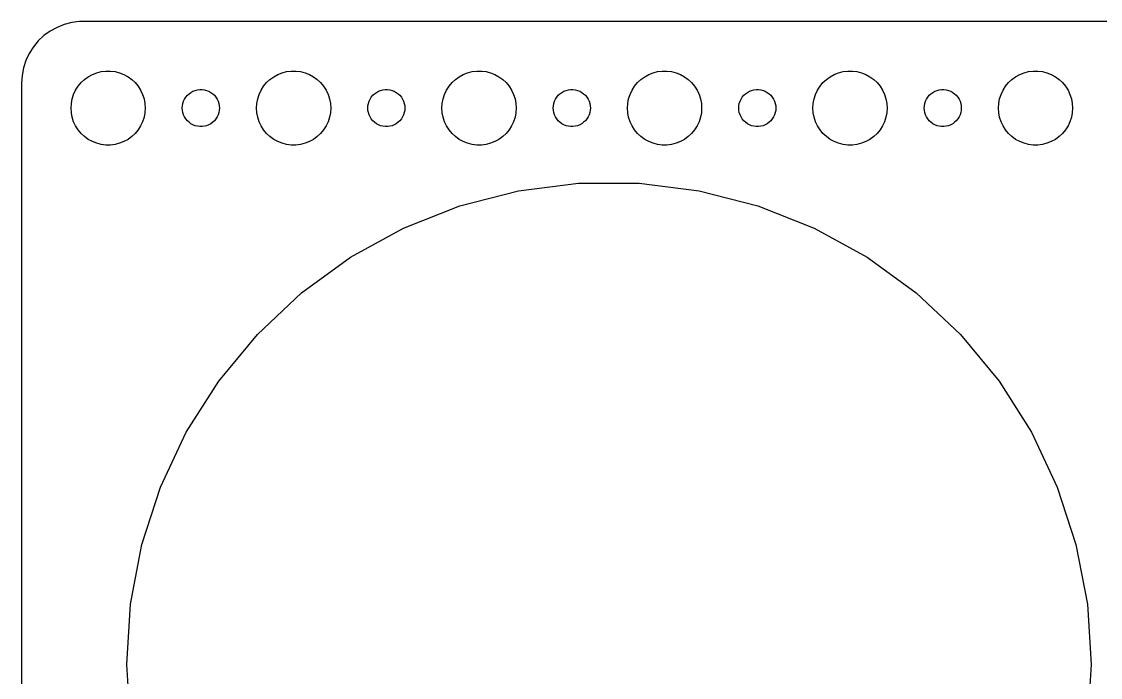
# Model space of a CAD drawing. Header units: metres. Extents: x -172 to 172, y -52 to 52.
# Drawn here: x -172 to -84.8, y -1 to 52 of the extents above; entities that cross this region are included whole.
import ezdxf

# ---------------------------------------------------------------- set-up
doc = ezdxf.new("R2010")
doc.units = ezdxf.units.M

msp = doc.modelspace()

# ---------------------------------------------------------------- linework, layer by layer
for p, q in [((-169.129, 51.5241), (-169.679, 51.2216)), ((-168.545, 51.7553), (-169.129, 51.5241)), ((-167.937, 51.9114), (-168.545, 51.7553)), ((-167.314, 51.9901), (-167.937, 51.9114)), ((167.314, 51.9901), (-167.314, 51.9901)), ((-170.187, 50.8526), (-170.645, 50.4227)), ((-169.679, 51.2216), (-170.187, 50.8526)), ((-171.045, 49.9389), (-171.382, 49.4088)), ((-170.645, 50.4227), (-171.045, 49.9389)), ((-171.382, 49.4088), (-171.649, 48.8406)), ((-171.843, 48.2434), (-171.961, 47.6267)), ((-171.649, 48.8406), (-171.843, 48.2434)), ((-165.562, 47.9469), (-165.188, 47.9941)), ((-165.188, 47.9941), (-164.812, 47.9941)), ((-164.812, 47.9941), (-164.438, 47.9469)), ((-150.562, 47.9469), (-150.188, 47.9941)), ((-150.188, 47.9941), (-149.812, 47.9941)), ((-149.812, 47.9941), (-149.438, 47.9469)), ((-135.562, 47.9469), (-135.188, 47.9941)), ((-135.188, 47.9941), (-134.812, 47.9941)), ((-134.812, 47.9941), (-134.438, 47.9469)), ((-120.562, 47.9469), (-120.188, 47.9941)), ((-120.188, 47.9941), (-119.812, 47.9941)), ((-119.812, 47.9941), (-119.438, 47.9469)), ((-105.562, 47.9469), (-105.188, 47.9941)), ((-105.188, 47.9941), (-104.812, 47.9941)), ((-104.812, 47.9941), (-104.438, 47.9469)), ((-90.5621, 47.9469), (-90.1884, 47.9941)), ((-90.1884, 47.9941), (-89.8116, 47.9941)), ((-89.8116, 47.9941), (-89.4379, 47.9469)), ((-171.961, 47.6267), (-172, 47)), ((-167.187, 47.0536), (-166.912, 47.3115)), ((-166.912, 47.3115), (-166.607, 47.533)), ((-166.607, 47.533), (-166.277, 47.7145)), ((-166.277, 47.7145), (-165.927, 47.8532)), ((-165.927, 47.8532), (-165.562, 47.9469)), ((-164.438, 47.9469), (-164.073, 47.8532)), ((-164.073, 47.8532), (-163.723, 47.7145)), ((-163.723, 47.7145), (-163.393, 47.533)), ((-163.393, 47.533), (-163.088, 47.3115)), ((-163.088, 47.3115), (-162.813, 47.0536)), ((-152.187, 47.0536), (-151.912, 47.3115)), ((-151.912, 47.3115), (-151.607, 47.533)), ((-151.607, 47.533), (-151.277, 47.7145)), ((-151.277, 47.7145), (-150.927, 47.8532)), ((-150.927, 47.8532), (-150.562, 47.9469)), ((-149.438, 47.9469), (-149.073, 47.8532)), ((-149.073, 47.8532), (-148.723, 47.7145)), ((-148.723, 47.7145), (-148.393, 47.533)), ((-148.393, 47.533), (-148.088, 47.3115)), ((-148.088, 47.3115), (-147.813, 47.0536)), ((-137.187, 47.0536), (-136.912, 47.3115)), ((-136.912, 47.3115), (-136.607, 47.533)), ((-136.607, 47.533), (-136.277, 47.7145)), ((-136.277, 47.7145), (-135.927, 47.8532)), ((-135.927, 47.8532), (-135.562, 47.9469)), ((-134.438, 47.9469), (-134.073, 47.8532)), ((-134.073, 47.8532), (-133.723, 47.7145)), ((-133.723, 47.7145), (-133.393, 47.533)), ((-133.393, 47.533), (-133.088, 47.3115)), ((-133.088, 47.3115), (-132.813, 47.0536)), ((-122.187, 47.0536), (-121.912, 47.3115)), ((-121.912, 47.3115), (-121.607, 47.533)), ((-121.607, 47.533), (-121.277, 47.7145)), ((-121.277, 47.7145), (-120.927, 47.8532)), ((-120.927, 47.8532), (-120.562, 47.9469)), ((-119.438, 47.9469), (-119.073, 47.8532)), ((-119.073, 47.8532), (-118.723, 47.7145)), ((-118.723, 47.7145), (-118.393, 47.533)), ((-118.393, 47.533), (-118.088, 47.3115)), ((-118.088, 47.3115), (-117.813, 47.0536)), ((-107.187, 47.0536), (-106.912, 47.3115)), ((-106.912, 47.3115), (-106.607, 47.533)), ((-106.607, 47.533), (-106.277, 47.7145)), ((-106.277, 47.7145), (-105.927, 47.8532)), ((-105.927, 47.8532), (-105.562, 47.9469)), ((-104.438, 47.9469), (-104.073, 47.8532)), ((-104.073, 47.8532), (-103.723, 47.7145)), ((-103.723, 47.7145), (-103.393, 47.533)), ((-103.393, 47.533), (-103.088, 47.3115)), ((-103.088, 47.3115), (-102.813, 47.0536)), ((-92.1869, 47.0536), (-91.9123, 47.3115)), ((-91.9123, 47.3115), (-91.6075, 47.533)), ((-91.6075, 47.533), (-91.2773, 47.7145)), ((-91.2773, 47.7145), (-90.927, 47.8532)), ((-90.927, 47.8532), (-90.5621, 47.9469)), ((-89.4379, 47.9469), (-89.073, 47.8532)), ((-89.073, 47.8532), (-88.7227, 47.7145)), ((-88.7227, 47.7145), (-88.3925, 47.533)), ((-88.3925, 47.533), (-88.0877, 47.3115)), ((-88.0877, 47.3115), (-87.8131, 47.0536)), ((-172, 47), (-172, -47)), ((-167.789, 46.1044), (-167.629, 46.4453)), ((-167.629, 46.4453), (-167.427, 46.7634)), ((-167.427, 46.7634), (-167.187, 47.0536)), ((-162.813, 47.0536), (-162.573, 46.7634)), ((-162.573, 46.7634), (-162.371, 46.4453)), ((-162.371, 46.4453), (-162.211, 46.1044)), ((-158.456, 46.1558), (-158.304, 46.2665)), ((-158.304, 46.2665), (-158.139, 46.3572)), ((-158.139, 46.3572), (-157.964, 46.4266)), ((-157.964, 46.4266), (-157.781, 46.4734)), ((-157.781, 46.4734), (-157.594, 46.497)), ((-157.594, 46.497), (-157.406, 46.497)), ((-157.406, 46.497), (-157.219, 46.4734)), ((-157.219, 46.4734), (-157.036, 46.4266)), ((-157.036, 46.4266), (-156.861, 46.3572)), ((-156.861, 46.3572), (-156.696, 46.2665)), ((-156.696, 46.2665), (-156.544, 46.1558)), ((-152.789, 46.1044), (-152.629, 46.4453)), ((-152.629, 46.4453), (-152.427, 46.7634)), ((-152.427, 46.7634), (-152.187, 47.0536)), ((-147.813, 47.0536), (-147.573, 46.7634)), ((-147.573, 46.7634), (-147.371, 46.4453)), ((-147.371, 46.4453), (-147.211, 46.1044)), ((-143.456, 46.1558), (-143.304, 46.2665)), ((-143.304, 46.2665), (-143.139, 46.3572)), ((-143.139, 46.3572), (-142.964, 46.4266)), ((-142.964, 46.4266), (-142.781, 46.4734)), ((-142.781, 46.4734), (-142.594, 46.497)), ((-142.594, 46.497), (-142.406, 46.497)), ((-142.406, 46.497), (-142.219, 46.4734)), ((-142.219, 46.4734), (-142.036, 46.4266)), ((-142.036, 46.4266), (-141.861, 46.3572)), ((-141.861, 46.3572), (-141.696, 46.2665)), ((-141.696, 46.2665), (-141.544, 46.1558)), ((-137.789, 46.1044), (-137.629, 46.4453)), ((-137.629, 46.4453), (-137.427, 46.7634)), ((-137.427, 46.7634), (-137.187, 47.0536)), ((-132.813, 47.0536), (-132.573, 46.7634)), ((-132.573, 46.7634), (-132.371, 46.4453)), ((-132.371, 46.4453), (-132.211, 46.1044)), ((-128.456, 46.1558), (-128.304, 46.2665)), ((-128.304, 46.2665), (-128.139, 46.3572)), ((-128.139, 46.3572), (-127.964, 46.4266)), ((-127.964, 46.4266), (-127.781, 46.4734)), ((-127.781, 46.4734), (-127.594, 46.497)), ((-127.594, 46.497), (-127.406, 46.497)), ((-127.406, 46.497), (-127.219, 46.4734)), ((-127.219, 46.4734), (-127.036, 46.4266)), ((-127.036, 46.4266), (-126.861, 46.3572)), ((-126.861, 46.3572), (-126.696, 46.2665)), ((-126.696, 46.2665), (-126.544, 46.1558)), ((-122.789, 46.1044), (-122.629, 46.4453)), ((-122.629, 46.4453), (-122.427, 46.7634)), ((-122.427, 46.7634), (-122.187, 47.0536)), ((-117.813, 47.0536), (-117.573, 46.7634)), ((-117.573, 46.7634), (-117.371, 46.4453)), ((-117.371, 46.4453), (-117.211, 46.1044)), ((-113.456, 46.1558), (-113.304, 46.2665)), ((-113.304, 46.2665), (-113.139, 46.3572)), ((-113.139, 46.3572), (-112.964, 46.4266)), ((-112.964, 46.4266), (-112.781, 46.4734)), ((-112.781, 46.4734), (-112.594, 46.497)), ((-112.594, 46.497), (-112.406, 46.497)), ((-112.406, 46.497), (-112.219, 46.4734)), ((-112.219, 46.4734), (-112.036, 46.4266)), ((-112.036, 46.4266), (-111.861, 46.3572)), ((-111.861, 46.3572), (-111.696, 46.2665)), ((-111.696, 46.2665), (-111.544, 46.1558)), ((-107.789, 46.1044), (-107.629, 46.4453)), ((-107.629, 46.4453), (-107.427, 46.7634)), ((-107.427, 46.7634), (-107.187, 47.0536)), ((-102.813, 47.0536), (-102.573, 46.7634)), ((-102.573, 46.7634), (-102.371, 46.4453)), ((-102.371, 46.4453), (-102.211, 46.1044)), ((-98.4561, 46.1558), (-98.3037, 46.2665)), ((-98.3037, 46.2665), (-98.1387, 46.3572)), ((-98.1387, 46.3572), (-97.9635, 46.4266)), ((-97.9635, 46.4266), (-97.7811, 46.4734)), ((-97.7811, 46.4734), (-97.5942, 46.497)), ((-97.5942, 46.497), (-97.4058, 46.497)), ((-97.4058, 46.497), (-97.2189, 46.4734)), ((-97.2189, 46.4734), (-97.0365, 46.4266)), ((-97.0365, 46.4266), (-96.8613, 46.3572)), ((-96.8613, 46.3572), (-96.6963, 46.2665)), ((-96.6963, 46.2665), (-96.5439, 46.1558)), ((-92.7893, 46.1044), (-92.6289, 46.4453)), ((-92.6289, 46.4453), (-92.427, 46.7634)), ((-92.427, 46.7634), (-92.1869, 47.0536)), ((-87.8131, 47.0536), (-87.573, 46.7634)), ((-87.573, 46.7634), (-87.3711, 46.4453)), ((-87.3711, 46.4453), (-87.2107, 46.1044)), ((-168, 45), (-167.976, 45.376)), ((-167.976, 45.376), (-167.906, 45.7461)), ((-167.906, 45.7461), (-167.789, 46.1044)), ((-162.211, 46.1044), (-162.094, 45.7461)), ((-162.094, 45.7461), (-162.024, 45.376)), ((-162.024, 45.376), (-162, 45)), ((-158.988, 45.188), (-158.953, 45.373)), ((-158.953, 45.373), (-158.895, 45.5522)), ((-158.895, 45.5522), (-158.814, 45.7226)), ((-158.814, 45.7226), (-158.714, 45.8817)), ((-158.714, 45.8817), (-158.593, 46.0268)), ((-158.593, 46.0268), (-158.456, 46.1558)), ((-156.544, 46.1558), (-156.407, 46.0268)), ((-156.407, 46.0268), (-156.286, 45.8817)), ((-156.286, 45.8817), (-156.186, 45.7226)), ((-156.186, 45.7226), (-156.105, 45.5522)), ((-156.105, 45.5522), (-156.047, 45.373)), ((-156.047, 45.373), (-156.012, 45.188)), ((-153, 45), (-152.976, 45.376)), ((-152.976, 45.376), (-152.906, 45.7461)), ((-152.906, 45.7461), (-152.789, 46.1044)), ((-147.211, 46.1044), (-147.094, 45.7461)), ((-147.094, 45.7461), (-147.024, 45.376)), ((-147.024, 45.376), (-147, 45)), ((-143.988, 45.188), (-143.953, 45.373)), ((-143.953, 45.373), (-143.895, 45.5522)), ((-143.895, 45.5522), (-143.814, 45.7226)), ((-143.814, 45.7226), (-143.714, 45.8817)), ((-143.714, 45.8817), (-143.593, 46.0268)), ((-143.593, 46.0268), (-143.456, 46.1558)), ((-141.544, 46.1558), (-141.407, 46.0268)), ((-141.407, 46.0268), (-141.286, 45.8817)), ((-141.286, 45.8817), (-141.186, 45.7226)), ((-141.186, 45.7226), (-141.105, 45.5522)), ((-141.105, 45.5522), (-141.047, 45.373)), ((-141.047, 45.373), (-141.012, 45.188)), ((-138, 45), (-137.976, 45.376)), ((-137.976, 45.376), (-137.906, 45.7461)), ((-137.906, 45.7461), (-137.789, 46.1044)), ((-132.211, 46.1044), (-132.094, 45.7461)), ((-132.094, 45.7461), (-132.024, 45.376)), ((-132.024, 45.376), (-132, 45)), ((-128.988, 45.188), (-128.953, 45.373)), ((-128.953, 45.373), (-128.895, 45.5522)), ((-128.895, 45.5522), (-128.814, 45.7226)), ((-128.814, 45.7226), (-128.714, 45.8817)), ((-128.714, 45.8817), (-128.593, 46.0268)), ((-128.593, 46.0268), (-128.456, 46.1558)), ((-126.544, 46.1558), (-126.407, 46.0268)), ((-126.407, 46.0268), (-126.286, 45.8817)), ((-126.286, 45.8817), (-126.186, 45.7226)), ((-126.186, 45.7226), (-126.105, 45.5522)), ((-126.105, 45.5522), (-126.047, 45.373)), ((-126.047, 45.373), (-126.012, 45.188)), ((-123, 45), (-122.976, 45.376)), ((-122.976, 45.376), (-122.906, 45.7461)), ((-122.906, 45.7461), (-122.789, 46.1044)), ((-117.211, 46.1044), (-117.094, 45.7461)), ((-117.094, 45.7461), (-117.024, 45.376)), ((-117.024, 45.376), (-117, 45)), ((-113.988, 45.188), (-113.953, 45.373)), ((-113.953, 45.373), (-113.895, 45.5522)), ((-113.895, 45.5522), (-113.814, 45.7226)), ((-113.814, 45.7226), (-113.714, 45.8817)), ((-113.714, 45.8817), (-113.593, 46.0268)), ((-113.593, 46.0268), (-113.456, 46.1558)), ((-111.544, 46.1558), (-111.407, 46.0268)), ((-111.407, 46.0268), (-111.286, 45.8817)), ((-111.286, 45.8817), (-111.186, 45.7226)), ((-111.186, 45.7226), (-111.105, 45.5522)), ((-111.105, 45.5522), (-111.047, 45.373)), ((-111.047, 45.373), (-111.012, 45.188)), ((-108, 45), (-107.976, 45.376)), ((-107.976, 45.376), (-107.906, 45.7461)), ((-107.906, 45.7461), (-107.789, 46.1044)), ((-102.211, 46.1044), (-102.094, 45.7461)), ((-102.094, 45.7461), (-102.024, 45.376)), ((-102.024, 45.376), (-102, 45)), ((-98.9882, 45.188), (-98.9529, 45.373)), ((-98.9529, 45.373), (-98.8947, 45.5522)), ((-98.8947, 45.5522), (-98.8145, 45.7226)), ((-98.8145, 45.7226), (-98.7135, 45.8817)), ((-98.7135, 45.8817), (-98.5934, 46.0268)), ((-98.5934, 46.0268), (-98.4561, 46.1558)), ((-96.5439, 46.1558), (-96.4065, 46.0268)), ((-96.4065, 46.0268), (-96.2865, 45.8817)), ((-96.2865, 45.8817), (-96.1855, 45.7226)), ((-96.1855, 45.7226), (-96.1053, 45.5522)), ((-96.1053, 45.5522), (-96.0471, 45.373)), ((-96.0471, 45.373), (-96.0118, 45.188)), ((-93, 45), (-92.9763, 45.376)), ((-92.9763, 45.376), (-92.9057, 45.7461)), ((-92.9057, 45.7461), (-92.7893, 46.1044)), ((-87.2107, 46.1044), (-87.0943, 45.7461)), ((-87.0943, 45.7461), (-87.0237, 45.376)), ((-87.0237, 45.376), (-87, 45)), ((-167.976, 44.624), (-168, 45)), ((-167.906, 44.2539), (-167.976, 44.624)), ((-162.024, 44.624), (-162.094, 44.2539)), ((-162, 45), (-162.024, 44.624)), ((-159, 45), (-158.988, 45.188)), ((-158.988, 44.812), (-159, 45)), ((-158.953, 44.627), (-158.988, 44.812)), ((-158.895, 44.4478), (-158.953, 44.627)), ((-156.047, 44.627), (-156.105, 44.4478)), ((-156.012, 44.812), (-156.047, 44.627)), ((-156.012, 45.188), (-156, 45)), ((-156, 45), (-156.012, 44.812)), ((-152.976, 44.624), (-153, 45)), ((-152.906, 44.2539), (-152.976, 44.624)), ((-147.024, 44.624), (-147.094, 44.2539)), ((-147, 45), (-147.024, 44.624)), ((-144, 45), (-143.988, 45.188)), ((-143.988, 44.812), (-144, 45)), ((-143.953, 44.627), (-143.988, 44.812)), ((-143.895, 44.4478), (-143.953, 44.627)), ((-141.047, 44.627), (-141.105, 44.4478)), ((-141.012, 44.812), (-141.047, 44.627)), ((-141.012, 45.188), (-141, 45)), ((-141, 45), (-141.012, 44.812)), ((-137.976, 44.624), (-138, 45)), ((-137.906, 44.2539), (-137.976, 44.624)), ((-132.024, 44.624), (-132.094, 44.2539)), ((-132, 45), (-132.024, 44.624)), ((-129, 45), (-128.988, 45.188)), ((-128.988, 44.812), (-129, 45)), ((-128.953, 44.627), (-128.988, 44.812)), ((-128.895, 44.4478), (-128.953, 44.627)), ((-126.047, 44.627), (-126.105, 44.4478)), ((-126.012, 44.812), (-126.047, 44.627)), ((-126.012, 45.188), (-126, 45)), ((-126, 45), (-126.012, 44.812)), ((-122.976, 44.624), (-123, 45)), ((-122.906, 44.2539), (-122.976, 44.624)), ((-117.024, 44.624), (-117.094, 44.2539)), ((-117, 45), (-117.024, 44.624)), ((-114, 45), (-113.988, 45.188)), ((-113.988, 44.812), (-114, 45)), ((-113.953, 44.627), (-113.988, 44.812)), ((-113.895, 44.4478), (-113.953, 44.627)), ((-111.047, 44.627), (-111.105, 44.4478)), ((-111.012, 44.812), (-111.047, 44.627)), ((-111.012, 45.188), (-111, 45)), ((-111, 45), (-111.012, 44.812)), ((-107.976, 44.624), (-108, 45)), ((-107.906, 44.2539), (-107.976, 44.624)), ((-102.024, 44.624), (-102.094, 44.2539)), ((-102, 45), (-102.024, 44.624)), ((-99, 45), (-98.9882, 45.188)), ((-98.9882, 44.812), (-99, 45)), ((-98.9529, 44.627), (-98.9882, 44.812)), ((-98.8947, 44.4478), (-98.9529, 44.627)), ((-96.0471, 44.627), (-96.1053, 44.4478)), ((-96.0118, 44.812), (-96.0471, 44.627)), ((-96.0118, 45.188), (-96, 45)), ((-96, 45), (-96.0118, 44.812)), ((-92.9763, 44.624), (-93, 45)), ((-92.9057, 44.2539), (-92.9763, 44.624)), ((-87.0237, 44.624), (-87.0943, 44.2539)), ((-87, 45), (-87.0237, 44.624)), ((-167.789, 43.8956), (-167.906, 44.2539)), ((-167.629, 43.5547), (-167.789, 43.8956)), ((-162.211, 43.8956), (-162.371, 43.5547)), ((-162.094, 44.2539), (-162.211, 43.8956)), ((-158.814, 44.2774), (-158.895, 44.4478)), ((-158.714, 44.1183), (-158.814, 44.2774)), ((-158.593, 43.9732), (-158.714, 44.1183)), ((-158.456, 43.8442), (-158.593, 43.9732)), ((-158.304, 43.7335), (-158.456, 43.8442)), ((-158.139, 43.6428), (-158.304, 43.7335)), ((-157.964, 43.5734), (-158.139, 43.6428)), ((-156.861, 43.6428), (-157.036, 43.5734)), ((-156.696, 43.7335), (-156.861, 43.6428)), ((-156.544, 43.8442), (-156.696, 43.7335)), ((-156.407, 43.9732), (-156.544, 43.8442)), ((-156.286, 44.1183), (-156.407, 43.9732)), ((-156.186, 44.2774), (-156.286, 44.1183)), ((-156.105, 44.4478), (-156.186, 44.2774)), ((-152.789, 43.8956), (-152.906, 44.2539)), ((-152.629, 43.5547), (-152.789, 43.8956)), ((-147.211, 43.8956), (-147.371, 43.5547)), ((-147.094, 44.2539), (-147.211, 43.8956)), ((-143.814, 44.2774), (-143.895, 44.4478)), ((-143.714, 44.1183), (-143.814, 44.2774)), ((-143.593, 43.9732), (-143.714, 44.1183)), ((-143.456, 43.8442), (-143.593, 43.9732)), ((-143.304, 43.7335), (-143.456, 43.8442)), ((-143.139, 43.6428), (-143.304, 43.7335)), ((-142.964, 43.5734), (-143.139, 43.6428)), ((-141.861, 43.6428), (-142.036, 43.5734)), ((-141.696, 43.7335), (-141.861, 43.6428)), ((-141.544, 43.8442), (-141.696, 43.7335)), ((-141.407, 43.9732), (-141.544, 43.8442)), ((-141.286, 44.1183), (-141.407, 43.9732)), ((-141.186, 44.2774), (-141.286, 44.1183)), ((-141.105, 44.4478), (-141.186, 44.2774)), ((-137.789, 43.8956), (-137.906, 44.2539)), ((-137.629, 43.5547), (-137.789, 43.8956)), ((-132.211, 43.8956), (-132.371, 43.5547)), ((-132.094, 44.2539), (-132.211, 43.8956)), ((-128.814, 44.2774), (-128.895, 44.4478)), ((-128.714, 44.1183), (-128.814, 44.2774)), ((-128.593, 43.9732), (-128.714, 44.1183)), ((-128.456, 43.8442), (-128.593, 43.9732)), ((-128.304, 43.7335), (-128.456, 43.8442)), ((-128.139, 43.6428), (-128.304, 43.7335)), ((-127.964, 43.5734), (-128.139, 43.6428)), ((-126.861, 43.6428), (-127.036, 43.5734)), ((-126.696, 43.7335), (-126.861, 43.6428)), ((-126.544, 43.8442), (-126.696, 43.7335)), ((-126.407, 43.9732), (-126.544, 43.8442)), ((-126.286, 44.1183), (-126.407, 43.9732)), ((-126.186, 44.2774), (-126.286, 44.1183)), ((-126.105, 44.4478), (-126.186, 44.2774)), ((-122.789, 43.8956), (-122.906, 44.2539)), ((-122.629, 43.5547), (-122.789, 43.8956)), ((-117.211, 43.8956), (-117.371, 43.5547)), ((-117.094, 44.2539), (-117.211, 43.8956)), ((-113.814, 44.2774), (-113.895, 44.4478)), ((-113.714, 44.1183), (-113.814, 44.2774)), ((-113.593, 43.9732), (-113.714, 44.1183)), ((-113.456, 43.8442), (-113.593, 43.9732)), ((-113.304, 43.7335), (-113.456, 43.8442)), ((-113.139, 43.6428), (-113.304, 43.7335)), ((-112.964, 43.5734), (-113.139, 43.6428)), ((-111.861, 43.6428), (-112.036, 43.5734)), ((-111.696, 43.7335), (-111.861, 43.6428)), ((-111.544, 43.8442), (-111.696, 43.7335)), ((-111.407, 43.9732), (-111.544, 43.8442)), ((-111.286, 44.1183), (-111.407, 43.9732)), ((-111.186, 44.2774), (-111.286, 44.1183)), ((-111.105, 44.4478), (-111.186, 44.2774)), ((-107.789, 43.8956), (-107.906, 44.2539)), ((-107.629, 43.5547), (-107.789, 43.8956)), ((-102.211, 43.8956), (-102.371, 43.5547)), ((-102.094, 44.2539), (-102.211, 43.8956)), ((-98.8145, 44.2774), (-98.8947, 44.4478)), ((-98.7135, 44.1183), (-98.8145, 44.2774)), ((-98.5934, 43.9732), (-98.7135, 44.1183)), ((-98.4561, 43.8442), (-98.5934, 43.9732)), ((-98.3037, 43.7335), (-98.4561, 43.8442)), ((-98.1387, 43.6428), (-98.3037, 43.7335)), ((-97.9635, 43.5734), (-98.1387, 43.6428)), ((-96.8613, 43.6428), (-97.0365, 43.5734)), ((-96.6963, 43.7335), (-96.8613, 43.6428)), ((-96.5439, 43.8442), (-96.6963, 43.7335)), ((-96.4065, 43.9732), (-96.5439, 43.8442)), ((-96.2865, 44.1183), (-96.4065, 43.9732)), ((-96.1855, 44.2774), (-96.2865, 44.1183)), ((-96.1053, 44.4478), (-96.1855, 44.2774)), ((-92.7893, 43.8956), (-92.9057, 44.2539)), ((-92.6289, 43.5547), (-92.7893, 43.8956)), ((-87.2107, 43.8956), (-87.3711, 43.5547)), ((-87.0943, 44.2539), (-87.2107, 43.8956)), ((-167.427, 43.2366), (-167.629, 43.5547)), ((-167.187, 42.9464), (-167.427, 43.2366)), ((-166.912, 42.6885), (-167.187, 42.9464)), ((-162.813, 42.9464), (-163.088, 42.6885)), ((-162.573, 43.2366), (-162.813, 42.9464)), ((-162.371, 43.5547), (-162.573, 43.2366)), ((-157.781, 43.5266), (-157.964, 43.5734)), ((-157.594, 43.503), (-157.781, 43.5266)), ((-157.406, 43.503), (-157.594, 43.503)), ((-157.219, 43.5266), (-157.406, 43.503)), ((-157.036, 43.5734), (-157.219, 43.5266)), ((-152.427, 43.2366), (-152.629, 43.5547)), ((-152.187, 42.9464), (-152.427, 43.2366)), ((-151.912, 42.6885), (-152.187, 42.9464)), ((-147.813, 42.9464), (-148.088, 42.6885)), ((-147.573, 43.2366), (-147.813, 42.9464)), ((-147.371, 43.5547), (-147.573, 43.2366)), ((-142.781, 43.5266), (-142.964, 43.5734)), ((-142.594, 43.503), (-142.781, 43.5266)), ((-142.406, 43.503), (-142.594, 43.503)), ((-142.219, 43.5266), (-142.406, 43.503)), ((-142.036, 43.5734), (-142.219, 43.5266)), ((-137.427, 43.2366), (-137.629, 43.5547)), ((-137.187, 42.9464), (-137.427, 43.2366)), ((-136.912, 42.6885), (-137.187, 42.9464)), ((-132.813, 42.9464), (-133.088, 42.6885)), ((-132.573, 43.2366), (-132.813, 42.9464)), ((-132.371, 43.5547), (-132.573, 43.2366)), ((-127.781, 43.5266), (-127.964, 43.5734)), ((-127.594, 43.503), (-127.781, 43.5266)), ((-127.406, 43.503), (-127.594, 43.503)), ((-127.219, 43.5266), (-127.406, 43.503)), ((-127.036, 43.5734), (-127.219, 43.5266)), ((-122.427, 43.2366), (-122.629, 43.5547)), ((-122.187, 42.9464), (-122.427, 43.2366)), ((-121.912, 42.6885), (-122.187, 42.9464)), ((-117.813, 42.9464), (-118.088, 42.6885)), ((-117.573, 43.2366), (-117.813, 42.9464)), ((-117.371, 43.5547), (-117.573, 43.2366)), ((-112.781, 43.5266), (-112.964, 43.5734)), ((-112.594, 43.503), (-112.781, 43.5266)), ((-112.406, 43.503), (-112.594, 43.503)), ((-112.219, 43.5266), (-112.406, 43.503)), ((-112.036, 43.5734), (-112.219, 43.5266)), ((-107.427, 43.2366), (-107.629, 43.5547)), ((-107.187, 42.9464), (-107.427, 43.2366)), ((-106.912, 42.6885), (-107.187, 42.9464)), ((-102.813, 42.9464), (-103.088, 42.6885)), ((-102.573, 43.2366), (-102.813, 42.9464)), ((-102.371, 43.5547), (-102.573, 43.2366)), ((-97.7811, 43.5266), (-97.9635, 43.5734)), ((-97.5942, 43.503), (-97.7811, 43.5266)), ((-97.4058, 43.503), (-97.5942, 43.503)), ((-97.2189, 43.5266), (-97.4058, 43.503)), ((-97.0365, 43.5734), (-97.2189, 43.5266)), ((-92.427, 43.2366), (-92.6289, 43.5547)), ((-92.1869, 42.9464), (-92.427, 43.2366)), ((-91.9123, 42.6885), (-92.1869, 42.9464)), ((-87.8131, 42.9464), (-88.0877, 42.6885)), ((-87.573, 43.2366), (-87.8131, 42.9464)), ((-87.3711, 43.5547), (-87.573, 43.2366)), ((-166.607, 42.467), (-166.912, 42.6885)), ((-166.277, 42.2855), (-166.607, 42.467)), ((-165.927, 42.1468), (-166.277, 42.2855)), ((-165.562, 42.0531), (-165.927, 42.1468)), ((-165.188, 42.0059), (-165.562, 42.0531)), ((-164.812, 42.0059), (-165.188, 42.0059)), ((-164.438, 42.0531), (-164.812, 42.0059)), ((-164.073, 42.1468), (-164.438, 42.0531)), ((-163.723, 42.2855), (-164.073, 42.1468)), ((-163.393, 42.467), (-163.723, 42.2855)), ((-163.088, 42.6885), (-163.393, 42.467)), ((-151.607, 42.467), (-151.912, 42.6885)), ((-151.277, 42.2855), (-151.607, 42.467)), ((-150.927, 42.1468), (-151.277, 42.2855)), ((-150.562, 42.0531), (-150.927, 42.1468)), ((-150.188, 42.0059), (-150.562, 42.0531)), ((-149.812, 42.0059), (-150.188, 42.0059)), ((-149.438, 42.0531), (-149.812, 42.0059)), ((-149.073, 42.1468), (-149.438, 42.0531)), ((-148.723, 42.2855), (-149.073, 42.1468)), ((-148.393, 42.467), (-148.723, 42.2855)), ((-148.088, 42.6885), (-148.393, 42.467)), ((-136.607, 42.467), (-136.912, 42.6885)), ((-136.277, 42.2855), (-136.607, 42.467)), ((-135.927, 42.1468), (-136.277, 42.2855)), ((-135.562, 42.0531), (-135.927, 42.1468)), ((-135.188, 42.0059), (-135.562, 42.0531)), ((-134.812, 42.0059), (-135.188, 42.0059)), ((-134.438, 42.0531), (-134.812, 42.0059)), ((-134.073, 42.1468), (-134.438, 42.0531)), ((-133.723, 42.2855), (-134.073, 42.1468)), ((-133.393, 42.467), (-133.723, 42.2855)), ((-133.088, 42.6885), (-133.393, 42.467)), ((-121.607, 42.467), (-121.912, 42.6885)), ((-121.277, 42.2855), (-121.607, 42.467)), ((-120.927, 42.1468), (-121.277, 42.2855)), ((-120.562, 42.0531), (-120.927, 42.1468)), ((-120.188, 42.0059), (-120.562, 42.0531)), ((-119.812, 42.0059), (-120.188, 42.0059)), ((-119.438, 42.0531), (-119.812, 42.0059)), ((-119.073, 42.1468), (-119.438, 42.0531)), ((-118.723, 42.2855), (-119.073, 42.1468)), ((-118.393, 42.467), (-118.723, 42.2855)), ((-118.088, 42.6885), (-118.393, 42.467)), ((-106.607, 42.467), (-106.912, 42.6885)), ((-106.277, 42.2855), (-106.607, 42.467)), ((-105.927, 42.1468), (-106.277, 42.2855)), ((-105.562, 42.0531), (-105.927, 42.1468)), ((-105.188, 42.0059), (-105.562, 42.0531)), ((-104.812, 42.0059), (-105.188, 42.0059)), ((-104.438, 42.0531), (-104.812, 42.0059)), ((-104.073, 42.1468), (-104.438, 42.0531)), ((-103.723, 42.2855), (-104.073, 42.1468)), ((-103.393, 42.467), (-103.723, 42.2855)), ((-103.088, 42.6885), (-103.393, 42.467)), ((-91.6075, 42.467), (-91.9123, 42.6885)), ((-91.2773, 42.2855), (-91.6075, 42.467)), ((-90.927, 42.1468), (-91.2773, 42.2855)), ((-90.5621, 42.0531), (-90.927, 42.1468)), ((-90.1884, 42.0059), (-90.5621, 42.0531)), ((-89.8116, 42.0059), (-90.1884, 42.0059)), ((-89.4379, 42.0531), (-89.8116, 42.0059)), ((-89.073, 42.1468), (-89.4379, 42.0531)), ((-88.7227, 42.2855), (-89.073, 42.1468)), ((-88.3925, 42.467), (-88.7227, 42.2855)), ((-88.0877, 42.6885), (-88.3925, 42.467)), ((-131.808, 38.3092), (-126.949, 38.923)), ((-126.949, 38.923), (-122.051, 38.923)), ((-122.051, 38.923), (-117.192, 38.3092)), ((-136.552, 37.0912), (-131.808, 38.3092)), ((-117.192, 38.3092), (-112.448, 37.0912)), ((-141.105, 35.2883), (-136.552, 37.0912)), ((-112.448, 37.0912), (-107.895, 35.2883)), ((-145.397, 32.9288), (-141.105, 35.2883)), ((-107.895, 35.2883), (-103.603, 32.9288)), ((-149.36, 30.05), (-145.397, 32.9288)), ((-103.603, 32.9288), (-99.6405, 30.05)), ((-152.93, 26.6973), (-149.36, 30.05)), ((-99.6405, 30.05), (-96.0702, 26.6973)), ((-156.052, 22.9236), (-152.93, 26.6973)), ((-96.0702, 26.6973), (-92.9483, 22.9236)), ((-158.676, 18.7884), (-156.052, 22.9236)), ((-92.9483, 22.9236), (-90.324, 18.7884)), ((-160.761, 14.3569), (-158.676, 18.7884)), ((-90.324, 18.7884), (-88.2387, 14.3569)), ((-162.275, 9.6989), (-160.761, 14.3569)), ((-88.2387, 14.3569), (-86.7253, 9.6989)), ((-163.192, 4.88799), (-162.275, 9.6989)), ((-86.7253, 9.6989), (-85.8075, 4.88799)), ((-163.5, 0), (-163.192, 4.88799)), ((-85.8075, 4.88799), (-85.5, 0)), ((-163.192, -4.88799), (-163.5, 0)), ((-85.5, 0), (-85.8075, -4.88799))]:
    msp.add_line(p, q)

doc.saveas('drawing.dxf')
